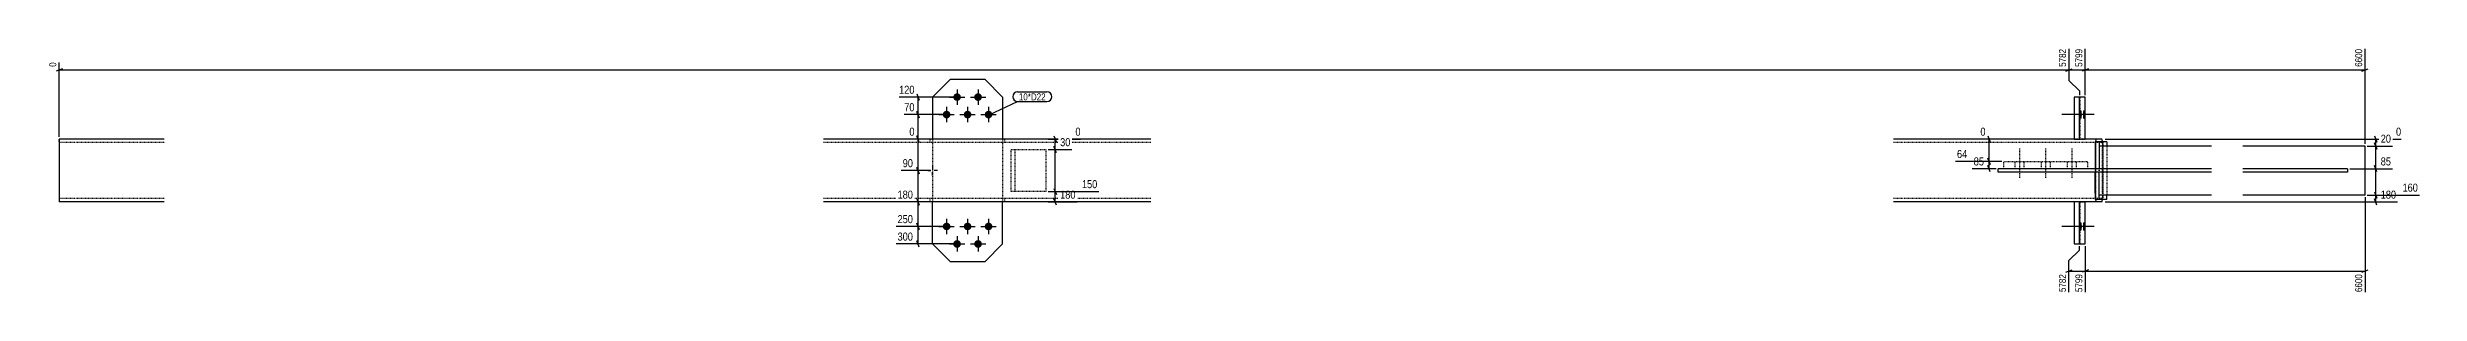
# Model space of a CAD drawing. Header units: millimetres. Extents: x 14 to 40218, y 9 to 1226.
# Drawn here: x 14575 to 21365, y 10 to 714 of the extents above; entities that cross this region are included whole.
import ezdxf

# ---------------------------------------------------------------- set-up
doc = ezdxf.new("R2010")
doc.units = ezdxf.units.MM
doc.linetypes.add('DXK_LINE_DOT2', pattern=[3.9198, 1.9599, -1.9599])
for name, color, linetype in [('MÅLSÆTNING', 7, 'Continuous'), ('STÅL', 7, 'Continuous'), ('TEKST', 7, 'Continuous')]:
    doc.layers.add(name, color=color, linetype=linetype)
doc.styles.add('Arial Narrow', font='ARIALN.TTF', dxfattribs={"height": 0.2})

msp = doc.modelspace()

# ---------------------------------------------------------------- hatches: boundary and pattern name
at = {"layer": 'STÅL', "linetype": 'Continuous'}
for points in [[(17179, 583, -1), (17179, 561, -1)], [(17239, 583, -1), (17239, 561, -1)], [(17149, 533, -1), (17149, 511, -1)], [(17209, 533, -1), (17209, 511, -1)], [(17269, 533, -1), (17269, 511, -1)], [(20392.6, 522), (20392.6, 524.7), (20392.8, 527.3), (20393.1, 529.6), (20393.5, 531.6), (20394, 533.2), (20394.6, 534.3), (20395.2, 534.9), (20395.8, 534.9), (20396.3, 534.3), (20396.9, 533.2), (20397.4, 531.6), (20397.8, 529.6), (20398.1, 527.3), (20398.3, 524.7), (20398.3, 522), (20398.3, 519.3), (20398.1, 516.7), (20397.8, 514.3), (20397.4, 512.3), (20396.9, 510.7), (20396.3, 509.6), (20395.8, 509), (20395.2, 509), (20394.6, 509.6), (20394, 510.7), (20393.5, 512.3), (20393.1, 514.3), (20392.8, 516.7), (20392.6, 519.3)], [(20401.2, 522), (20401.2, 524.7), (20401.4, 527.3), (20401.7, 529.6), (20402.1, 531.6), (20402.6, 533.2), (20403.1, 534.3), (20403.7, 534.9), (20404.3, 534.9), (20404.9, 534.3), (20405.4, 533.2), (20405.9, 531.6), (20406.3, 529.6), (20406.6, 527.3), (20406.8, 524.7), (20406.8, 522), (20406.8, 519.3), (20406.6, 516.7), (20406.3, 514.3), (20405.9, 512.3), (20405.4, 510.7), (20404.9, 509.6), (20404.3, 509), (20403.7, 509), (20403.1, 509.6), (20402.6, 510.7), (20402.1, 512.3), (20401.7, 514.3), (20401.4, 516.7), (20401.2, 519.3)], [(17149, 213, -1), (17149, 191, -1)], [(17209, 213, -1), (17209, 191, -1)], [(17269, 213, -1), (17269, 191, -1)], [(20392.6, 202), (20392.6, 204.7), (20392.8, 207.3), (20393.1, 209.6), (20393.5, 211.6), (20394, 213.2), (20394.6, 214.3), (20395.2, 214.9), (20395.8, 214.9), (20396.3, 214.3), (20396.9, 213.2), (20397.4, 211.6), (20397.8, 209.6), (20398.1, 207.3), (20398.3, 204.7), (20398.3, 202), (20398.3, 199.3), (20398.1, 196.7), (20397.8, 194.3), (20397.4, 192.3), (20396.9, 190.7), (20396.3, 189.6), (20395.8, 189), (20395.2, 189), (20394.6, 189.6), (20394, 190.7), (20393.5, 192.3), (20393.1, 194.3), (20392.8, 196.7), (20392.6, 199.3)], [(20401.2, 202), (20401.2, 204.7), (20401.4, 207.3), (20401.7, 209.6), (20402.1, 211.6), (20402.6, 213.2), (20403.1, 214.3), (20403.7, 214.9), (20404.3, 214.9), (20404.9, 214.3), (20405.4, 213.2), (20405.9, 211.6), (20406.3, 209.6), (20406.6, 207.3), (20406.8, 204.7), (20406.8, 202), (20406.8, 199.3), (20406.6, 196.7), (20406.3, 194.3), (20405.9, 192.3), (20405.4, 190.7), (20404.9, 189.6), (20404.3, 189), (20403.7, 189), (20403.1, 189.6), (20402.6, 190.7), (20402.1, 192.3), (20401.7, 194.3), (20401.4, 196.7), (20401.2, 199.3)], [(17179, 163, -1), (17179, 141, -1)], [(17239, 163, -1), (17239, 141, -1)]]:
    msp.add_hatch(color=96, dxfattribs=at).paths.add_polyline_path(points)

# ---------------------------------------------------------------- linework, layer by layer
at = {"layer": 'MÅLSÆTNING', "color": 7, "linetype": 'Continuous'}
for p, q in [((20361.2, 709.8), (20361.2, 619.6)), ((20408.2, 578), (20408.2, 709.8)), ((21209, 438), (21209, 709.8)), ((14618, 653.2), (14600, 646)), ((14609, 458), (14609, 671.4)), ((14609, 649.6), (20361.2, 649.6)), ((20352.2, 646), (20370.2, 653.2)), ((20361.2, 619.6), (20391.2, 589.6)), ((20361.2, 619.6), (20391.2, 589.6)), ((20417.2, 653.2), (20399.2, 646)), ((21200, 646), (21218, 653.2)), ((20391.2, 589.6), (20391.2, 578)), ((20391.2, 589.6), (20391.2, 578)), ((17143, 522), (17027.7, 522)), ((17063.6, 531), (17070.8, 513)), ((17067.2, 452), (17067.2, 522)), ((17103, 452), (17042.4, 452)), ((17103, 452), (17042.4, 452)), ((17070.8, 443), (17063.6, 461)), ((17070.8, 443), (17063.6, 461)), ((17440, 452), (17532.3, 452)), ((17440, 422), (17507.7, 422)), ((17440, 422), (17507.7, 422)), ((17455.9, 461), (17463.1, 443)), ((17463.1, 413), (17455.9, 431)), ((17463.1, 413), (17455.9, 431)), ((17459.5, 422), (17459.5, 452)), ((20129.1, 461), (20136.3, 443)), ((20464.7, 452), (21312.1, 452)), ((21215, 432), (21287.5, 432)), ((21235.7, 461), (21242.9, 443)), ((21242.9, 423), (21235.7, 441)), ((21235.7, 441), (21242.9, 423)), ((21239.3, 432), (21239.3, 452)), ((21239.3, 367), (21239.3, 432)), ((17103, 362), (17019, 362)), ((17070.8, 353), (17063.6, 371)), ((20169.4, 388.2), (20036.5, 388.2)), ((20153, 367), (20084.5, 367)), ((20129.1, 397.2), (20136.3, 379.2)), ((20136.3, 358), (20129.1, 376)), ((20132.7, 367), (20132.7, 388.2)), ((21165, 367), (21287.5, 367)), ((21165, 367), (21287.5, 367)), ((21242.9, 358), (21235.7, 376)), ((21242.9, 358), (21235.7, 376)), ((17440, 302), (17584.7, 302)), ((17440, 272), (17522.3, 272)), ((17455.9, 311), (17463.1, 293)), ((17463.1, 263), (17455.9, 281)), ((17459.5, 272), (17459.5, 302)), ((20464.7, 272), (21302.1, 272)), ((21209, 286), (21209, 14.4)), ((21215, 292), (21364.5, 292)), ((21235.7, 301), (21242.9, 283)), ((21242.9, 263), (21235.7, 281)), ((21239.3, 272), (21239.3, 292)), ((17063.6, 211), (17070.8, 193)), ((17143, 202), (17004.4, 202)), ((17173, 152), (17004.4, 152)), ((17070.8, 143), (17063.6, 161)), ((17067.2, 152), (17067.2, 202)), ((20391.2, 134.6), (20391.2, 146)), ((20408.2, 146), (20408.2, 14.4)), ((20408.2, 146), (20408.2, 14.4)), ((20352.2, 71), (20370.2, 78.2)), ((20361.2, 104.6), (20391.2, 134.6)), ((20361.2, 14.4), (20361.2, 104.6)), ((20361.2, 74.6), (20408.2, 74.6)), ((20417.2, 78.2), (20399.2, 71)), ((20417.2, 78.2), (20399.2, 71)), ((20408.2, 74.6), (21209, 74.6)), ((21200, 71), (21218, 78.2))]:
    msp.add_line(p, q, dxfattribs=at)
at = {"layer": 'STÅL', "color": 2, "linetype": 'Continuous'}
for p, q in [((17159, 622), (17109, 572)), ((17259, 622), (17159, 622)), ((17309, 572), (17259, 622)), ((17109, 572), (17109, 452)), ((17309, 572), (17309, 452)), ((20408.2, 572), (20376.3, 572)), ((20376.3, 572), (20376.3, 452)), ((20391.2, 452), (20391.2, 572)), ((20408.2, 452), (20408.2, 572)), ((14609, 452), (14609, 427)), ((14909, 452), (14609, 452)), ((14609, 427), (14609, 297)), ((17734, 452), (16797, 452)), ((20376.3, 452), (19859, 452)), ((20376.3, 452), (20391.2, 452)), ((20391.8, 452), (20391.2, 452)), ((20455.7, 452), (20391.8, 452)), ((20436.9, 436.5), (20436.6, 427)), ((20436.6, 427), (20436.6, 367)), ((20437.5, 444.7), (20436.9, 436.5)), ((20438.5, 450.1), (20437.5, 444.7)), ((20469.5, 444.5), (20437.6, 444.5)), ((20437.6, 444.5), (20437.6, 367)), ((20439.7, 452), (20438.5, 450.1)), ((20447.5, 444.5), (20447.5, 367)), ((20769.5, 432), (20447.7, 432)), ((20447.7, 432), (20447.7, 367)), ((20456.8, 450.1), (20455.7, 452)), ((20457.8, 444.7), (20456.8, 450.1)), ((20457.9, 444.5), (20457.8, 444.7)), ((20469.5, 444.5), (20469.5, 432)), ((21209, 432), (20859, 432)), ((21209, 292), (21209, 432)), ((20159, 357), (20159, 367)), ((20769.5, 367), (20159, 367)), ((20769.5, 357), (20159, 357)), ((20436.6, 297), (20436.6, 357)), ((20437.6, 279.5), (20437.6, 357)), ((20447.5, 279.5), (20447.5, 357)), ((20447.7, 292), (20447.7, 357)), ((21159, 367), (20859, 367)), ((21159, 357), (20859, 357)), ((21159, 367), (21159, 357)), ((14609, 297), (14609, 272)), ((14909, 272), (14609, 272)), ((17734, 272), (16797, 272)), ((17109, 152), (17109, 272)), ((17309, 152), (17309, 272)), ((20376.3, 272), (19859, 272)), ((20376.3, 272), (20376.3, 152)), ((20391.2, 272), (20376.3, 272)), ((20391.8, 272), (20391.2, 272)), ((20391.2, 152), (20391.2, 272)), ((20455.7, 272), (20391.8, 272)), ((20408.2, 152), (20408.2, 272)), ((20436.6, 297), (20436.9, 287.4)), ((20436.9, 287.4), (20437.5, 279.3)), ((20437.5, 279.3), (20438.5, 273.9)), ((20469.5, 279.5), (20437.6, 279.5)), ((20438.5, 273.9), (20439.7, 272)), ((20769.5, 292), (20447.7, 292)), ((20455.7, 272), (20456.8, 273.9)), ((20456.8, 273.9), (20457.8, 279.3)), ((20457.8, 279.3), (20457.9, 279.5)), ((20469.5, 279.5), (20469.5, 292)), ((21209, 292), (20859, 292)), ((17159, 102), (17109, 152)), ((17259, 102), (17309, 152)), ((20376.3, 152), (20408.2, 152)), ((17159, 102), (17259, 102))]:
    msp.add_line(p, q, dxfattribs=at)
at = {"layer": 'STÅL', "color": 96, "linetype": 'Continuous'}
for p, q in [((17149, 544), (17149, 500)), ((17157, 572), (17201, 572)), ((17179, 594), (17179, 550)), ((17209, 544), (17209, 500)), ((17217, 572), (17261, 572)), ((17239, 594), (17239, 550)), ((17269, 544), (17269, 500)), ((17127, 522), (17171, 522)), ((17187, 522), (17231, 522)), ((17247, 522), (17291, 522)), ((20425.2, 522), (20340.9, 522)), ((20433.8, 522), (20349.4, 522)), ((17095, 362), (17104.3, 362)), ((17109, 376), (17109, 366.7)), ((17109, 348), (17109, 357.3)), ((17123, 362), (17113.6, 362)), ((17149, 224), (17149, 180)), ((17209, 224), (17209, 180)), ((17269, 224), (17269, 180)), ((17127, 202), (17171, 202)), ((17157, 152), (17201, 152)), ((17179, 174), (17179, 130)), ((17187, 202), (17231, 202)), ((17217, 152), (17261, 152)), ((17239, 174), (17239, 130)), ((17247, 202), (17291, 202)), ((20425.2, 202), (20340.9, 202)), ((20433.8, 202), (20349.4, 202))]:
    msp.add_line(p, q, dxfattribs=at)
at = {"layer": 'STÅL', "color": 7, "linetype": 'DXK_LINE_DOT2'}
for p, q in [((20393.4, 452), (20393.4, 572)), ((14609, 444.7), (14609, 452)), ((14909, 442), (14609, 442)), ((17734, 442), (16797, 442)), ((17102, 442), (17102, 452)), ((17109, 452), (17109, 272)), ((17309, 452), (17309, 272)), ((17316, 442), (17316, 452)), ((17334, 302), (17334, 422)), ((17334, 422), (17434, 422)), ((17344, 422), (17344, 302)), ((17434, 302), (17434, 422)), ((20455.7, 442), (19859, 442)), ((20391.2, 452), (20376.3, 452)), ((20391.2, 452), (20408.2, 452)), ((20437.9, 427), (20438, 432.7)), ((20437.9, 297), (20437.9, 427)), ((20438, 432.7), (20438.4, 437.6)), ((20438.4, 437.6), (20439, 440.8)), ((20439, 440.8), (20439.7, 442)), ((20455.7, 442), (20456.4, 440.8)), ((20456.4, 440.8), (20457, 437.6)), ((20457, 437.6), (20457.4, 432.7)), ((20457.4, 432.7), (20457.5, 427)), ((20457.5, 297), (20457.5, 427)), ((20458.5, 436.5), (20457.9, 444.5)), ((20458.7, 427), (20458.5, 436.5)), ((20458.7, 297), (20458.7, 427)), ((20459.6, 279.5), (20459.6, 444.5)), ((20469.5, 432), (20469.5, 292)), ((20175.4, 368.2), (20175.4, 388.2)), ((20175.4, 388.2), (20415.4, 388.2)), ((20175.4, 368.2), (20415.4, 368.2)), ((20415.4, 368.2), (20415.4, 388.2)), ((20436.6, 367), (20436.6, 357)), ((20437.6, 367), (20437.6, 357)), ((20447.5, 367), (20447.5, 357)), ((20447.7, 357), (20447.7, 367)), ((14909, 282), (14609, 282)), ((17734, 282), (16797, 282)), ((17102, 272), (17102, 282)), ((17316, 272), (17316, 282)), ((17434, 302), (17334, 302)), ((20455.7, 282), (19859, 282)), ((20391.2, 272), (20376.3, 272)), ((20391.2, 272), (20408.2, 272)), ((20393.4, 152), (20393.4, 272)), ((20438, 291.2), (20437.9, 297)), ((20438.4, 286.4), (20438, 291.2)), ((20439, 283.1), (20438.4, 286.4)), ((20439.7, 282), (20439, 283.1)), ((20456.4, 283.1), (20455.7, 282)), ((20457, 286.4), (20456.4, 283.1)), ((20457.4, 291.2), (20457, 286.4)), ((20457.5, 297), (20457.4, 291.2)), ((20457.9, 279.5), (20458.5, 287.4)), ((20458.5, 287.4), (20458.7, 297))]:
    msp.add_line(p, q, dxfattribs=at)
at = {"layer": 'STÅL', "color": 96, "linetype": 'DXK_LINE_DOT2'}
for p, q in [((20220.4, 340.7), (20220.4, 425.7)), ((20295.4, 340.7), (20295.4, 425.7)), ((20370.4, 340.7), (20370.4, 425.7)), ((20207.4, 368.2), (20207.4, 388.2)), ((20233.4, 368.2), (20233.4, 388.2)), ((20282.4, 368.2), (20282.4, 388.2)), ((20308.4, 368.2), (20308.4, 388.2)), ((20357.4, 368.2), (20357.4, 388.2)), ((20383.4, 368.2), (20383.4, 388.2))]:
    msp.add_line(p, q, dxfattribs=at)

# ---------------------------------------------------------------- wipeouts: each hides what was drawn before it
at = {"color": 0}
msp.add_wipeout([(17432.5, 562.6), (17432.5, 583.6), (17355.8, 583.6), (17355.8, 562.6)], dxfattribs=at).dxf.layer = 'TEKST'

# ---------------------------------------------------------------- next in the draw order: wipeouts: each hides what was drawn before it
at = {"color": 0, "linetype": 'Continuous'}
for points in [[(20357, 714), (20327.6, 714), (20327.6, 654.4), (20357, 654.4)], [(14604.8, 675.6), (14575.4, 675.6), (14575.4, 654.4), (14604.8, 654.4)], [(17061.8, 526.8), (17061.8, 560.4), (17022.9, 560.4), (17022.9, 526.8)], [(17537.1, 456.8), (17537.1, 490.4), (17512.9, 490.4), (17512.9, 456.8)], [(21316.9, 456.8), (21316.9, 490.4), (21292.7, 490.4), (21292.7, 456.8)], [(20075, 393), (20075, 426.6), (20036.1, 426.6), (20036.1, 393)], [(17585.1, 306.8), (17585.1, 340.4), (17531.6, 340.4), (17531.6, 306.8)], [(21364.9, 296.8), (21364.9, 330.4), (21311.4, 330.4), (21311.4, 296.8)], [(17057.4, 206.8), (17057.4, 240.4), (17003.9, 240.4), (17003.9, 206.8)], [(20404, 69.8), (20374.6, 69.8), (20374.6, 10.2), (20404, 10.2)], [(21204.8, 69.8), (21175.4, 69.8), (21175.4, 10.2), (21204.8, 10.2)]]:
    msp.add_wipeout(points, dxfattribs=at).dxf.layer = 'MÅLSÆTNING'
at = {"color": 0}
msp.add_wipeout([(17432.5, 562.6), (17432.5, 583.6), (17355.8, 583.6), (17355.8, 562.6)], dxfattribs=at).dxf.layer = 'TEKST'

# ---------------------------------------------------------------- next in the draw order: linework, layer by layer
at = {"layer": 'MÅLSÆTNING', "color": 7, "linetype": 'Continuous'}
for p, q in [((20361.2, 709.8), (20361.2, 619.6)), ((20352.2, 646), (20370.2, 653.2)), ((20361.2, 649.6), (20408.2, 649.6)), ((17173, 572), (17013.1, 572)), ((17063.6, 581), (17070.8, 563)), ((17067.2, 522), (17067.2, 572)), ((17143, 522), (17027.7, 522)), ((17070.8, 513), (17063.6, 531)), ((20170.6, 452), (20107.9, 452)), ((21215, 432), (21287.5, 432)), ((17103, 272), (17004.4, 272)), ((17063.6, 281), (17070.8, 263))]:
    msp.add_line(p, q, dxfattribs=at)
at = {"layer": 'TEKST', "color": 7, "linetype": 'Continuous'}
for p, q in [((17270.7, 521.3), (17352.2, 559)), ((17352.2, 587.2), (17436.1, 587.2)), ((17352.2, 559), (17436.1, 559))]:
    msp.add_line(p, q, dxfattribs=at)
for centre, start, end in [((17352.2, 573.1), 90, 270), ((17436.1, 573.1), 270, 90)]:
    msp.add_arc(centre, 14.1, start, end, dxfattribs=at)

# ---------------------------------------------------------------- next in the draw order: texts
at = {"layer": 'MÅLSÆTNING', "color": 3, "linetype": 'Continuous', "style": 'Arial Narrow'}
for s, height, p in [('5782', 20.04, (20352.8, 658.6)), ('0', 20, (14600.6, 658.6)), ('6600', 20.04, (21200.6, 14.4))]:
    msp.add_text(s, height=height, rotation=90.00021, dxfattribs=at).set_placement(p)
for s, height, p in [('70', 22.91, (17027.7, 531.6)), ('0', 22.9, (17517.7, 461.6)), ('0', 22.9, (21297.5, 461.6))]:
    msp.add_text(s, height=height, dxfattribs=at).set_placement(p)
at = {"layer": 'TEKST', "color": 3, "style": 'Arial Narrow'}
msp.add_text('10*D22', height=20.04, dxfattribs=at).set_placement((17355.8, 562.6))

# ---------------------------------------------------------------- next in the draw order: wipeouts: each hides what was drawn before it
at = {"color": 0, "linetype": 'Continuous'}
for points in [[(20123, 371.8), (20123, 405.4), (20084.1, 405.4), (20084.1, 371.8)], [(17522.7, 276.8), (17522.7, 310.4), (17469.2, 310.4), (17469.2, 276.8)], [(21302.5, 276.8), (21302.5, 310.4), (21249, 310.4), (21249, 276.8)], [(17057.4, 156.8), (17057.4, 190.4), (17003.9, 190.4), (17003.9, 156.8)], [(20357, 69.8), (20327.6, 69.8), (20327.6, 10.2), (20357, 10.2)]]:
    msp.add_wipeout(points, dxfattribs=at).dxf.layer = 'MÅLSÆTNING'

# ---------------------------------------------------------------- next in the draw order: linework, layer by layer
at = {"layer": 'MÅLSÆTNING', "color": 7, "linetype": 'Continuous'}
for p, q in [((17459.5, 302), (17459.5, 422)), ((20132.7, 388.2), (20132.7, 452)), ((20169.4, 388.2), (20036.5, 388.2)), ((20136.3, 379.2), (20129.1, 397.2)), ((21239.3, 292), (21239.3, 367)), ((17067.2, 202), (17067.2, 272)), ((17440, 302), (17584.7, 302)), ((17455.9, 311), (17463.1, 293)), ((21215, 292), (21364.5, 292)), ((21235.7, 301), (21242.9, 283)), ((17070.8, 193), (17063.6, 211)), ((17143, 202), (17004.4, 202))]:
    msp.add_line(p, q, dxfattribs=at)

# ---------------------------------------------------------------- next in the draw order: texts
at = {"layer": 'MÅLSÆTNING', "color": 3, "linetype": 'Continuous', "style": 'Arial Narrow'}
for s, p in [('64', (20040.9, 397.8)), ('85', (20088.9, 376.6)), ('180', (17474, 281.6)), ('150', (17536.4, 311.6)), ('180', (21253.8, 281.6)), ('160', (21316.2, 301.6)), ('250', (17008.7, 211.6)), ('300', (17008.7, 161.6))]:
    msp.add_text(s, height=22.91, dxfattribs=at).set_placement(p)
for s, p in [('5782', (20352.8, 14.4)), ('5799', (20399.8, 14.4))]:
    msp.add_text(s, height=20.04, rotation=90.00021, dxfattribs=at).set_placement(p)

# ---------------------------------------------------------------- next in the draw order: wipeouts: each hides what was drawn before it
at = {"color": 0, "linetype": 'Continuous'}
for points in [[(20404, 714), (20374.6, 714), (20374.6, 654.4), (20404, 654.4)], [(17061.8, 576.8), (17061.8, 610.4), (17008.3, 610.4), (17008.3, 576.8)], [(21287.9, 436.8), (21287.9, 470.4), (21249, 470.4), (21249, 436.8)]]:
    msp.add_wipeout(points, dxfattribs=at).dxf.layer = 'MÅLSÆTNING'

# ---------------------------------------------------------------- next in the draw order: linework, layer by layer
at = {"layer": 'MÅLSÆTNING', "color": 7, "linetype": 'Continuous'}
for p, q in [((20408.2, 578), (20408.2, 709.8)), ((20417.2, 653.2), (20399.2, 646)), ((20408.2, 649.6), (21209, 649.6))]:
    msp.add_line(p, q, dxfattribs=at)

# ---------------------------------------------------------------- next in the draw order: texts
at = {"layer": 'MÅLSÆTNING', "color": 3, "linetype": 'Continuous', "style": 'Arial Narrow'}
msp.add_text('5799', height=20.04, rotation=90.00021, dxfattribs=at).set_placement((20399.8, 658.6))
for s, p in [('120', (17013.1, 581.6)), ('20', (21253.8, 441.6))]:
    msp.add_text(s, height=22.91, dxfattribs=at).set_placement(p)

# ---------------------------------------------------------------- next in the draw order: wipeouts: each hides what was drawn before it
at = {"color": 0, "linetype": 'Continuous'}
for points in [[(20127.3, 456.8), (20127.3, 490.4), (20103.1, 490.4), (20103.1, 456.8)], [(17508.1, 426.8), (17508.1, 460.4), (17469.2, 460.4), (17469.2, 426.8)], [(21287.9, 371.8), (21287.9, 405.4), (21249, 405.4), (21249, 371.8)], [(17057.4, 276.8), (17057.4, 310.4), (17003.9, 310.4), (17003.9, 276.8)]]:
    msp.add_wipeout(points, dxfattribs=at).dxf.layer = 'MÅLSÆTNING'

# ---------------------------------------------------------------- next in the draw order: linework, layer by layer
at = {"layer": 'MÅLSÆTNING', "color": 7, "linetype": 'Continuous'}
for p, q in [((17067.2, 272), (17067.2, 362)), ((17103, 272), (17004.4, 272)), ((17063.6, 281), (17070.8, 263))]:
    msp.add_line(p, q, dxfattribs=at)

# ---------------------------------------------------------------- next in the draw order: texts
at = {"layer": 'MÅLSÆTNING', "color": 3, "linetype": 'Continuous', "style": 'Arial Narrow'}
for s, height, p in [('0', 22.9, (20107.9, 461.6)), ('30', 22.91, (17474, 431.6)), ('85', 22.91, (21253.8, 376.6)), ('180', 22.91, (17008.7, 281.6))]:
    msp.add_text(s, height=height, dxfattribs=at).set_placement(p)

# ---------------------------------------------------------------- next in the draw order: wipeouts: each hides what was drawn before it
at = {"color": 0, "linetype": 'Continuous'}
msp.add_wipeout([(21204.8, 714), (21175.4, 714), (21175.4, 654.4), (21204.8, 654.4)], dxfattribs=at).dxf.layer = 'MÅLSÆTNING'

# ---------------------------------------------------------------- next in the draw order: texts
at = {"layer": 'MÅLSÆTNING', "color": 3, "linetype": 'Continuous', "style": 'Arial Narrow'}
msp.add_text('6600', height=20.04, rotation=90.00021, dxfattribs=at).set_placement((21200.6, 658.6))

# ---------------------------------------------------------------- next in the draw order: wipeouts: each hides what was drawn before it
at = {"color": 0, "linetype": 'Continuous'}
msp.add_wipeout([(17057.4, 366.8), (17057.4, 400.4), (17018.6, 400.4), (17018.6, 366.8)], dxfattribs=at).dxf.layer = 'MÅLSÆTNING'

# ---------------------------------------------------------------- next in the draw order: linework, layer by layer
at = {"layer": 'MÅLSÆTNING', "color": 7, "linetype": 'Continuous'}
for p, q in [((17067.2, 362), (17067.2, 452)), ((17103, 362), (17019, 362)), ((17063.6, 371), (17070.8, 353))]:
    msp.add_line(p, q, dxfattribs=at)

# ---------------------------------------------------------------- next in the draw order: texts
at = {"layer": 'MÅLSÆTNING', "color": 3, "linetype": 'Continuous', "style": 'Arial Narrow'}
msp.add_text('90', height=22.91, dxfattribs=at).set_placement((17023.4, 371.6))

# ---------------------------------------------------------------- next in the draw order: wipeouts: each hides what was drawn before it
at = {"color": 0, "linetype": 'Continuous'}
msp.add_wipeout([(17061.8, 456.8), (17061.8, 490.4), (17037.6, 490.4), (17037.6, 456.8)], dxfattribs=at).dxf.layer = 'MÅLSÆTNING'

# ---------------------------------------------------------------- next in the draw order: texts
at = {"layer": 'MÅLSÆTNING', "color": 3, "linetype": 'Continuous', "style": 'Arial Narrow'}
msp.add_text('0', height=22.9, dxfattribs=at).set_placement((17042.4, 461.6))

doc.saveas('drawing.dxf')
